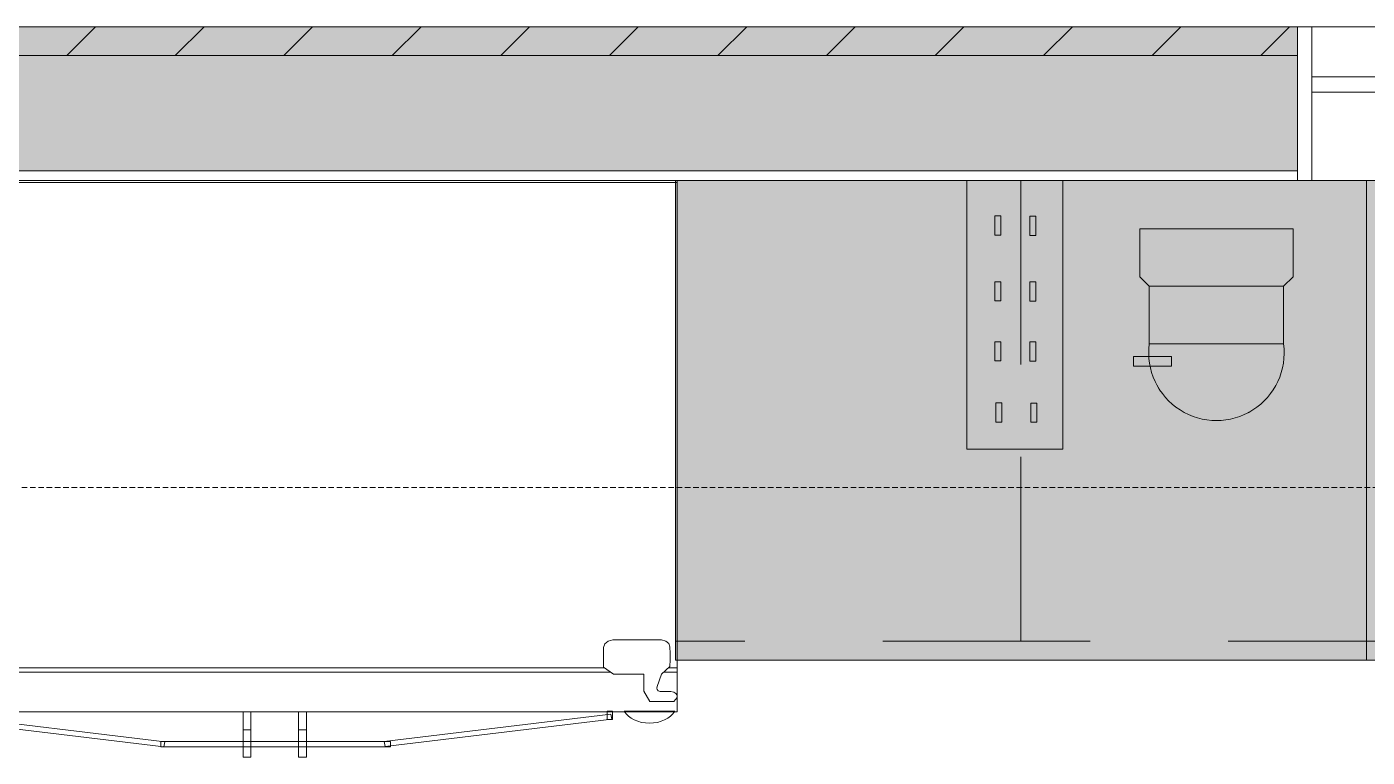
# Model space of a CAD drawing. Header units: inches. Extents: x 99 to 15695, y -7208 to 2559.
# Drawn here: x 9204.9 to 9274.8, y -4437.1 to -4399 of the extents above; entities that cross this region are included whole.
import ezdxf

# ---------------------------------------------------------------- set-up
doc = ezdxf.new("R2010")
doc.units = ezdxf.units.IN
doc.header["$LTSCALE"] = 96
doc.header["$MEASUREMENT"] = 0
doc.linetypes.add('Dash', pattern=[0.225, 0.15, -0.075])
doc.linetypes.add('Dot', pattern=[0.15, 0.075, -0.075])
for name, color, linetype, lineweight, true_color in [('Cabinets_  Base', 7, 'Dot', 5, 0xd4b6b5), ('Cabinets_ Countertops', 7, 'Continuous', 5, 0x804040), ('CAD_  Default', 7, 'Continuous', 18, 0x000000), ('Furniture_ Interior', 7, 'Continuous', 25, 0x8080c0), ('Hatch', 7, 'Continuous', 0, 0x919191)]:
    doc.layers.add(name, color=color, linetype=linetype, lineweight=lineweight, true_color=true_color)
for name, color, linetype, lineweight in [('Doors', 5, 'Continuous', 5), ('Fixtures_ Interior', 231, 'Continuous', 0), ('Walls_  Normal', 6, 'Continuous', 13), ('Windows', 5, 'Continuous', 5)]:
    doc.layers.add(name, color=color, linetype=linetype, lineweight=lineweight)

# ---------------------------------------------------------------- blocks, each defined once
blk = doc.blocks.new('Kitchen Items_Cookware_Knifeblock')
at = {"layer": 'Furniture_ Interior', "color": 163, "lineweight": 0, "true_color": 0x8080c0, "transparency": 33554687}
for p, q in [((-2.5, 0), (-2.5, 14)), ((-2.5, 14), (2.5, 14)), ((2.5, 14), (2.5, 0)), ((2.5, 0), (-2.5, 0))]:
    blk.add_line(p, q, dxfattribs=at)
for points in [[(-0.833, 11.605), (-1.146, 11.605), (-1.146, 12.605), (-0.833, 12.605)], [(0.997, 11.591), (0.685, 11.591), (0.685, 12.591), (0.997, 12.591)], [(-0.788, 8.418), (-1.101, 8.418), (-1.101, 9.418), (-0.788, 9.418)], [(1.042, 8.404), (0.73, 8.404), (0.73, 9.404), (1.042, 9.404)], [(-0.788, 5.293), (-1.101, 5.293), (-1.101, 6.293), (-0.788, 6.293)], [(1.042, 5.279), (0.73, 5.279), (0.73, 6.279), (1.042, 6.279)], [(-0.788, 1.869), (-1.101, 1.869), (-1.101, 2.869), (-0.788, 2.869)], [(1.042, 1.855), (0.73, 1.855), (0.73, 2.855), (1.042, 2.855)]]:
    blk.add_lwpolyline(points, close=True, dxfattribs=at)
at = {"layer": 'Furniture_ Interior', "color": 7, "lineweight": 0, "true_color": 0xffffff, "transparency": 33554687}
blk.add_solid([(2.5, 0), (-2.5, 0), (2.5, 14), (-2.5, 14)], dxfattribs=at)
blk = doc.blocks.new('Appliances_Small Appliances_Coffee Maker')
at = {"layer": 'Fixtures_ Interior', "color": 17, "lineweight": 0, "true_color": 0x804040, "transparency": 33554687}
blk.add_lwpolyline([(-3.66, 6, -1.142857), (3.34, 6)], format="xyb", close=True, dxfattribs=at)
for points in [[(2.176, 7.164), (4.16, 7.164), (4.16, 6.664), (2.176, 6.664)], [(-3.66, 3), (-3.66, 6), (3.34, 6), (3.34, 3)], [(-3.66, 3), (3.34, 3), (3.84, 2.5), (3.84, 0), (-4.16, 0), (-4.16, 2.5)]]:
    blk.add_lwpolyline(points, close=True, dxfattribs=at)
at = {"layer": 'Fixtures_ Interior', "color": 7, "lineweight": 0, "true_color": 0xffffff, "transparency": 33554687}
for points in [[(-3.66, 6), (-1.074, 9.88), (-3.66, 6), (0.301, 9.97)], [(-3.66, 6), (0.301, 9.97), (-3.66, 6), (1.192, 9.731)], [(-1.511, 9.731), (-1.074, 9.88), (-1.511, 9.731), (-3.66, 6)], [(-0.621, 9.97), (-0.16, 10), (-0.621, 9.97), (-1.074, 9.88)], [(-1.074, 9.88), (-0.16, 10), (-1.074, 9.88), (0.301, 9.97)], [(0.301, 9.97), (0.754, 9.88), (0.301, 9.97), (1.192, 9.731)], [(-3.66, 6), (-2.309, 9.27), (-3.66, 6), (-1.511, 9.731)], [(1.192, 9.731), (1.606, 9.527), (1.192, 9.731), (-3.66, 6)], [(-3.66, 6), (1.606, 9.527), (-3.66, 6), (1.99, 9.27)], [(-3.66, 6), (-2.961, 8.618), (-3.66, 6), (-2.309, 9.27)], [(-3.66, 6), (1.99, 9.27), (-3.66, 6), (2.642, 8.618)], [(-2.961, 8.618), (-2.657, 8.966), (-2.961, 8.618), (-2.309, 9.27)], [(-2.309, 9.27), (-1.925, 9.527), (-2.309, 9.27), (-1.511, 9.731)], [(1.99, 9.27), (2.337, 8.966), (1.99, 9.27), (2.642, 8.618)], [(-3.66, 6), (-3.218, 8.234), (-3.66, 6), (-2.961, 8.618)], [(-3.66, 6), (2.642, 8.618), (-3.66, 6), (3.103, 7.82)], [(2.642, 8.618), (2.898, 8.234), (2.642, 8.618), (3.103, 7.82)], [(-3.422, 7.82), (-3.218, 8.234), (-3.422, 7.82), (-3.66, 6)], [(-3.66, 6), (-3.571, 7.383), (-3.66, 6), (-3.422, 7.82)], [(3.103, 7.82), (3.251, 7.383), (3.103, 7.82), (-3.66, 6)], [(-3.661, 6.93), (-3.571, 7.383), (-3.661, 6.93), (-3.66, 6)], [(-3.66, 6), (3.251, 7.383), (-3.66, 6), (3.341, 6.93)], [(4.16, 7.164), (4.16, 6.664), (4.16, 7.164), (2.176, 7.164)], [(2.176, 7.164), (4.16, 6.664), (2.176, 7.164), (2.176, 6.664)], [(-3.66, 6), (-3.691, 6.469), (-3.66, 6), (-3.661, 6.93)], [(-3.661, 6.008), (-3.691, 6.469), (-3.661, 6.008), (-3.66, 6)], [(3.341, 6.93), (3.372, 6.469), (3.341, 6.93), (-3.66, 6)], [(-3.66, 6), (3.372, 6.469), (-3.66, 6), (3.34, 6)], [(3.34, 3), (-3.66, 3), (3.34, 3), (-3.66, 6)], [(-3.66, 6), (3.34, 6), (-3.66, 6), (3.34, 3)], [(3.84, 0), (-4.16, 0), (3.84, 0), (-3.66, 3)], [(-3.66, 3), (-4.16, 0), (-3.66, 3), (-4.16, 2.5)], [(-3.66, 3), (3.34, 3), (-3.66, 3), (3.84, 0)], [(3.34, 3), (3.84, 2.5), (3.34, 3), (3.84, 0)]]:
    blk.add_solid(points, dxfattribs=at)
blk = doc.blocks.new('Appliances_Refrigerators_Standard Size_Double Door')
at = {"layer": 'Fixtures_ Interior', "color": 17, "lineweight": 0, "true_color": 0x804040, "transparency": 33554687}
for p, q in [((14.411, 5.38), (-14.279, 5.38)), ((-14.529, 5.13), (14.661, 5.13)), ((-0.958, 1.644), (-1.271, 1.644)), ((1.45, 1.644), (1.137, 1.644)), ((-0.958, 0.94), (1.137, 0.94)), ((1.137, 0.632), (-0.958, 0.632))]:
    blk.add_line(p, q, dxfattribs=at)
for points in [[(17.563, 34.752), (17.563, 2.729), (-17.566, 2.729), (-17.566, 34.752)], [(16.114, 3.971), (16.114, 4.994), (14.797, 4.994), (14.367, 5.424), (14.367, 6.611), (14.42, 6.825), (14.569, 6.988), (14.776, 7.062), (16.886, 7.062), (17.071, 6.991), (17.204, 6.844), (17.254, 6.652), (17.261, 6.257), (17.261, 5.861), (17.254, 5.465), (16.886, 4.994), (16.701, 4.258), (16.679, 4.168), (16.695, 4.077), (16.747, 4), (16.824, 3.951), (17.295, 3.951), (17.418, 3.922), (17.515, 3.842), (17.566, 3.728), (17.562, 3.603), (17.418, 3.357), (16.381, 3.357)], [(-14.352, 2.779), (-14.352, 2.279), (-14.595, 2.279), (-14.595, 2.779)], [(-4.732, 0.621), (-14.576, 2.268), (-14.525, 2.572), (-4.681, 0.924)], [(-0.949, 2.739), (-0.949, 0), (-1.282, 0), (-1.282, 2.739)], [(1.469, 2.739), (1.469, 0.011), (1.125, 0.011), (1.125, 2.739)], [(14.684, 2.594), (14.734, 2.291), (4.891, 0.643), (4.84, 0.947)], [(14.765, 2.779), (14.765, 2.279), (14.523, 2.279), (14.523, 2.779)], [(5.12, 0.94), (5.12, 0.632), (-4.86, 0.632), (-4.86, 0.94)]]:
    blk.add_lwpolyline(points, close=True, dxfattribs=at)
for points in [[(-17.055, 5.38), (-17.431, 5.38), (-17.431, 34.623), (17.563, 34.623), (17.563, 5.38), (17.188, 5.38)], [(-16.547, 4.168), (-16.754, 4.994), (-17.122, 5.465), (-17.128, 5.861), (-17.128, 6.257), (-17.122, 6.652), (-17.071, 6.844), (-16.939, 6.991), (-16.754, 7.062), (-14.644, 7.062), (-14.436, 6.988), (-14.288, 6.825), (-14.234, 6.611), (-14.234, 5.424), (-14.664, 4.994), (-15.982, 4.994), (-15.982, 3.971), (-16.248, 3.357), (-17.286, 3.357), (-17.43, 3.603), (-17.434, 3.728), (-17.382, 3.842), (-17.285, 3.922), (-17.163, 3.951), (-16.692, 3.951), (-16.614, 4), (-16.563, 4.077), (-16.547, 4.168)], [(-17.431, 3.734), (-17.431, 5.13), (-16.86, 5.13)], [(16.992, 5.13), (17.563, 5.13), (17.563, 3.734)]]:
    blk.add_lwpolyline(points, dxfattribs=at)
for points in [[(-15.156, 2.779, -0.668179), (-17.344, 2.779)], [(17.46, 2.779, -0.668179), (15.272, 2.779)]]:
    blk.add_lwpolyline(points, format="xyb", close=True, dxfattribs=at)

msp = doc.modelspace()

# ---------------------------------------------------------------- linework, layer by layer
at = {"layer": 'Cabinets_  Base', "transparency": 33554687}
for p, q in [((9238.71, -4431), (9238.71, -4407)), ((9238.71, -4407), (9256.71, -4407)), ((9256.71, -4407), (9256.71, -4431)), ((9256.71, -4407), (9274.71, -4407)), ((9256.71, -4431), (9256.71, -4407)), ((9274.71, -4407), (9274.71, -4431)), ((9274.71, -4407), (9274.71, -4431)), ((9274.71, -4431), (9274.71, -4407)), ((9274.71, -4407), (9304.71, -4407)), ((9274.71, -4431), (9274.71, -4407)), ((9256.71, -4431), (9238.71, -4431)), ((9274.71, -4431), (9256.71, -4431)), ((9304.71, -4431), (9274.71, -4431))]:
    msp.add_line(p, q, dxfattribs=at)
for points in [[(9238.71, -4407), (9256.71, -4407), (9256.71, -4431), (9238.71, -4431)], [(9256.71, -4407), (9274.71, -4407), (9274.71, -4431), (9256.71, -4431)], [(9274.71, -4407), (9304.71, -4407), (9304.71, -4431), (9274.71, -4431)]]:
    msp.add_lwpolyline(points, close=True, dxfattribs=at)
at = {"layer": 'Cabinets_  Base', "color": 252, "true_color": 0x949494, "transparency": 33554623}
for points in [[(9238.71, -4431), (9238.71, -4407), (9238.71, -4431), (9256.71, -4407)], [(9256.71, -4407), (9256.71, -4431), (9256.71, -4407), (9238.71, -4431)], [(9256.71, -4431), (9256.71, -4407), (9256.71, -4431), (9274.71, -4407)], [(9274.71, -4407), (9274.71, -4431), (9274.71, -4407), (9256.71, -4431)], [(9274.71, -4431), (9274.71, -4407), (9274.71, -4431), (9304.71, -4407)], [(9304.71, -4407), (9304.71, -4431), (9304.71, -4407), (9274.71, -4431)]]:
    msp.add_solid(points, dxfattribs=at)
at = {"layer": 'Cabinets_ Countertops', "transparency": 33554687}
for points in [[(9274.71, -4407), (9274.71, -4432), (9238.71, -4432), (9238.71, -4407)], [(9274.71, -4407), (9304.71, -4407), (9304.71, -4432), (9274.71, -4432)]]:
    msp.add_lwpolyline(points, close=True, dxfattribs=at)
at = {"layer": 'CAD_  Default', "transparency": 33554687}
for points in [[(9274.71, -4407), (9274.71, -4432), (9238.71, -4432), (9238.71, -4407)], [(9274.71, -4407), (9304.71, -4407), (9304.71, -4432), (9274.71, -4432)]]:
    msp.add_lwpolyline(points, close=True, dxfattribs=at)
at = {"layer": 'CAD_  Default', "color": 252, "true_color": 0x949494, "transparency": 33554623}
for points in [[(9274.71, -4432), (9238.71, -4432), (9274.71, -4432), (9274.71, -4407)], [(9274.71, -4407), (9238.71, -4432), (9274.71, -4407), (9238.71, -4407)], [(9304.71, -4407), (9304.71, -4432), (9304.71, -4407), (9274.71, -4407)], [(9274.71, -4407), (9304.71, -4432), (9274.71, -4407), (9274.71, -4432)]]:
    msp.add_solid(points, dxfattribs=at)
at = {"layer": 'Doors', "linetype": 'Dash', "ltscale": 0.02, "transparency": 33554687}
msp.add_line((7915.116, -4423), (9355.116, -4423), dxfattribs=at)
at = {"layer": 'Hatch', "color": 1, "transparency": 33554687}
for p, q in [((9206.978, -4400.5), (9208.478, -4399)), ((9212.635, -4400.5), (9214.135, -4399)), ((9218.291, -4400.5), (9219.791, -4399)), ((9223.948, -4400.5), (9225.448, -4399)), ((9229.605, -4400.5), (9231.105, -4399)), ((9235.262, -4400.5), (9236.762, -4399)), ((9240.919, -4400.5), (9242.419, -4399)), ((9246.576, -4400.5), (9248.076, -4399)), ((9252.233, -4400.5), (9253.733, -4399)), ((9257.889, -4400.5), (9259.389, -4399)), ((9263.546, -4400.5), (9265.046, -4399)), ((9269.203, -4400.5), (9270.703, -4399))]:
    msp.add_line(p, q, dxfattribs=at)
at = {"layer": 'Walls_  Normal', "transparency": 33554687}
for p, q in [((9107.116, -4399), (9271.116, -4399)), ((9271.116, -4399), (9271.116, -4407)), ((9107.116, -4400.5), (9271.116, -4400.5)), ((9271.116, -4400.5), (9271.116, -4406.5)), ((9196.116, -4406.5), (9271.116, -4406.5)), ((9196.616, -4407), (9271.116, -4407))]:
    msp.add_line(p, q, dxfattribs=at)
at = {"layer": 'Walls_  Normal', "color": 252, "true_color": 0x949494, "transparency": 33554687}
for points in [[(9107.116, -4399), (9271.116, -4399), (9107.116, -4400.5), (9271.116, -4400.5)], [(9107.116, -4400.5), (9271.116, -4400.5), (9107.116, -4406.5), (9271.116, -4406.5)]]:
    msp.add_solid(points, dxfattribs=at)
at = {"layer": 'Windows', "transparency": 33554687}
for p, q in [((9271.116, -4399), (9307.116, -4399)), ((9271.866, -4399), (9271.116, -4399)), ((9271.116, -4399), (9271.116, -4407)), ((9271.866, -4399), (9271.866, -4407)), ((9306.366, -4401.6), (9271.866, -4401.6)), ((9306.366, -4402.4), (9271.866, -4402.4)), ((9271.116, -4407), (9307.116, -4407)), ((9271.866, -4407), (9271.116, -4407))]:
    msp.add_line(p, q, dxfattribs=at)

# ---------------------------------------------------------------- block references
at = {"layer": 'Fixtures_ Interior', "transparency": 33554687, "xscale": 1.200000047683716, "yscale": 0.8647065162658691}
msp.add_blockref('Appliances_Refrigerators_Standard Size_Double Door', (9217.71, -4437.051), dxfattribs=at)
at = {"layer": 'Fixtures_ Interior', "transparency": 33554687, "rotation": 179.9999999999999}
msp.add_blockref('Appliances_Small Appliances_Coffee Maker', (9266.737, -4409.517), dxfattribs=at)
at = {"layer": 'Furniture_ Interior', "transparency": 33554687, "rotation": 179.9999999999999}
msp.add_blockref('Kitchen Items_Cookware_Knifeblock', (9256.389, -4407), dxfattribs=at)

doc.saveas('drawing.dxf')
